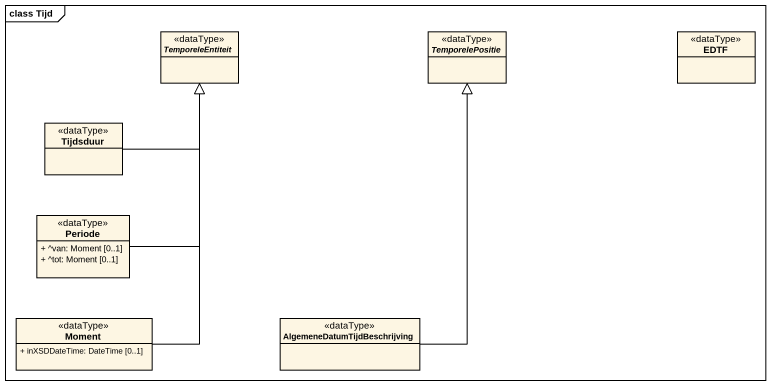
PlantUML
@startuml
mainframe class Tijd
hide circle
hide empty members
skinparam classAttributeIconSize 0
abstract class TemporeleEntiteit <<dataType>>
abstract class TemporelePositie <<dataType>>
class EDTF <<dataType>>
class Tijdsduur <<dataType>>
class Periode <<dataType>> {
  + ^van: Moment [0..1]
  + ^tot: Moment [0..1]
}
class Moment <<dataType>> {
  + inXSDDateTime: DateTime [0..1]
}
class "AlgemeneDatumTijdBeschrijving" as AlgemeneDatumTijdBeschrijvin <<dataType>>
Tijdsduur -up-|> TemporeleEntiteit
Periode -up-|> TemporeleEntiteit
Moment -up-|> TemporeleEntiteit
AlgemeneDatumTijdBeschrijvin -up-|> TemporelePositie
@enduml
